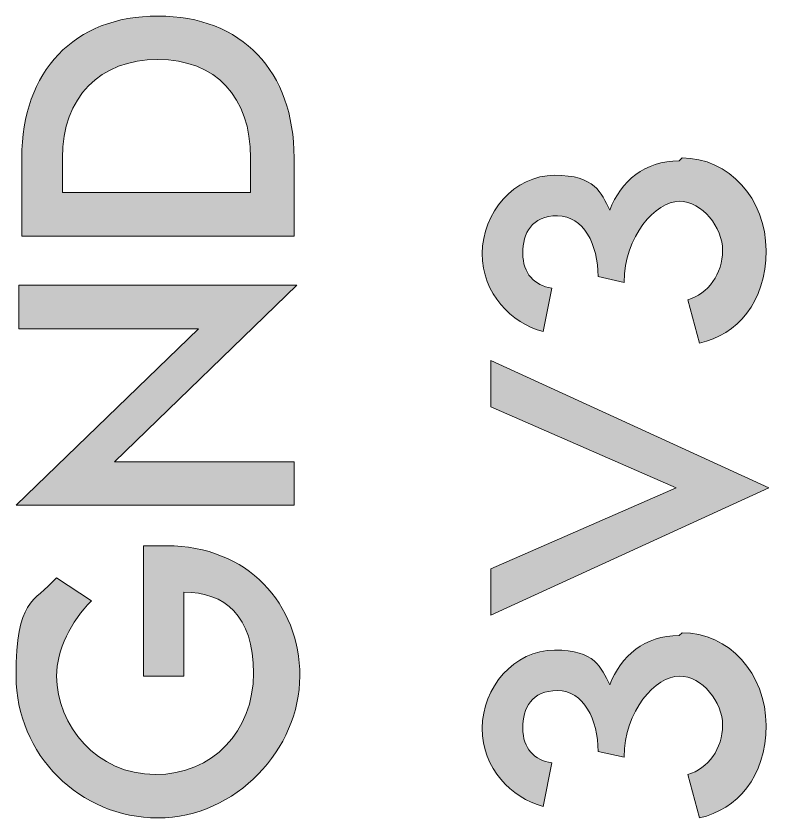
# Model space of a CAD drawing. Extents: x 16 to 211, y 699 to 771.
# Drawn here: x 88.91 to 97.91, y 731 to 740.59 of the extents above; entities that cross this region are included whole.
import ezdxf

# ---------------------------------------------------------------- set-up
doc = ezdxf.new("R2010")
doc.units = 0
doc.header["$MEASUREMENT"] = 0
doc.layers.add('Layer 1', color=7, linetype='Continuous', lineweight=0)

# ---------------------------------------------------------------- blocks, each defined once
blk = doc.blocks.new('Block_35')
at = {"layer": 'Layer 1', "true_color": 0x232323, "transparency": 33554687}
h = blk.add_hatch(color=250, dxfattribs=at)
h.dxf.hatch_style = 2
edge = h.paths.add_edge_path()
edge.add_spline(control_points=[(90.61, 740.068), (89.9178, 740.068), (89.4679, 739.6181), (89.4679, 738.8913), (89.4679, 738.8913), (89.4679, 738.476), (89.4679, 738.476), (89.4679, 738.476), (91.7174, 738.476), (91.7174, 738.476), (91.7174, 738.476), (91.7174, 738.8913), (91.7174, 738.8913), (91.7174, 739.6181), (91.3021, 740.068), (90.61, 740.068)], knot_values=[0, 0, 0, 0, 1, 1, 1, 2, 2, 2, 3, 3, 3, 4, 4, 4, 5, 5, 5, 5], degree=3, periodic=0)
edge = h.paths.add_edge_path()
edge.add_spline(control_points=[(90.61, 740.5871), (91.6136, 740.5871), (92.2365, 739.9295), (92.2365, 738.8913), (92.2365, 738.8913), (92.2365, 737.9569), (92.2365, 737.9569), (92.2365, 737.9569), (88.9834, 737.9569), (88.9834, 737.9569), (88.9834, 737.9569), (88.9834, 738.8913), (88.9834, 738.8913), (88.9834, 739.9295), (89.6063, 740.5871), (90.61, 740.5871)], knot_values=[0, 0, 0, 0, 1, 1, 1, 2, 2, 2, 3, 3, 3, 4, 4, 4, 5, 5, 5, 5], degree=3, periodic=0)
h = blk.add_hatch(color=250, dxfattribs=at)
h.dxf.hatch_style = 2
edge = h.paths.add_edge_path()
edge.add_spline(control_points=[(96.874, 738.8913), (97.4277, 738.8913), (97.8776, 738.4068), (97.8776, 737.7839), (97.8776, 737.1609), (97.5315, 736.7802), (97.0816, 736.6764), (97.0816, 736.6764), (96.9432, 737.1955), (96.9432, 737.1955), (97.1855, 737.2647), (97.3585, 737.507), (97.3585, 737.7839), (97.3585, 738.0607), (97.1162, 738.3722), (96.8394, 738.3722), (96.5625, 738.3722), (96.1818, 737.9569), (96.1818, 737.4032), (96.1818, 737.4032), (95.8704, 737.4724), (95.8704, 737.4724), (95.8704, 737.8531), (95.6973, 738.1992), (95.3859, 738.1992), (95.0744, 738.1992), (94.9706, 737.9915), (94.9706, 737.7493), (94.9706, 737.507), (95.109, 737.3686), (95.3166, 737.334), (95.3166, 737.334), (95.2128, 736.8149), (95.2128, 736.8149), (94.8321, 736.9187), (94.486, 737.2648), (94.486, 737.7493), (94.486, 738.2338), (94.8667, 738.6837), (95.3512, 738.6837), (95.8358, 738.6837), (95.905, 738.476), (96.0088, 738.2684), (96.1472, 738.6145), (96.4241, 738.8567), (96.8394, 738.8567), (96.8394, 738.8567), (96.8394, 738.8567), (96.8394, 738.8567), (96.8394, 738.8567), (96.874, 738.8913), (96.874, 738.8913)], knot_values=[0, 0, 0, 0, 1, 1, 1, 2, 2, 2, 3, 3, 3, 4, 4, 4, 5, 5, 5, 6, 6, 6, 7, 7, 7, 8, 8, 8, 9, 9, 9, 10, 10, 10, 11, 11, 11, 12, 12, 12, 13, 13, 13, 14, 14, 14, 15, 15, 15, 16, 16, 16, 17, 17, 17, 17], degree=3, periodic=0)
h = blk.add_hatch(color=250, dxfattribs=at)
h.dxf.hatch_style = 2
edge = h.paths.add_edge_path()
edge.add_spline(control_points=[(88.9488, 737.3686), (88.9488, 737.3686), (92.2711, 737.3686), (92.2711, 737.3686), (92.2711, 737.3686), (90.0908, 735.2575), (90.0908, 735.2575), (90.0908, 735.2575), (92.2365, 735.2575), (92.2365, 735.2575), (92.2365, 735.2575), (92.2365, 734.7384), (92.2365, 734.7384), (92.2365, 734.7384), (88.9142, 734.7384), (88.9142, 734.7384), (88.9142, 734.7384), (91.0945, 736.8495), (91.0945, 736.8495), (91.0945, 736.8495), (88.9488, 736.8495), (88.9488, 736.8495), (88.9488, 736.8495), (88.9488, 737.3686), (88.9488, 737.3686)], knot_values=[0, 0, 0, 0, 1, 1, 1, 2, 2, 2, 3, 3, 3, 4, 4, 4, 5, 5, 5, 6, 6, 6, 7, 7, 7, 8, 8, 8, 8], degree=3, periodic=0)
h = blk.add_hatch(color=250, dxfattribs=at)
h.dxf.hatch_style = 2
edge = h.paths.add_edge_path()
edge.add_spline(control_points=[(94.5899, 736.4688), (94.5899, 736.4688), (97.9122, 734.946), (97.9122, 734.946), (97.9122, 734.946), (97.9122, 734.946), (97.9122, 734.946), (97.9122, 734.946), (94.5899, 733.4233), (94.5899, 733.4233), (94.5899, 733.4233), (94.5899, 733.977), (94.5899, 733.977), (94.5899, 733.977), (96.8048, 734.946), (96.8048, 734.946), (96.8048, 734.946), (94.5899, 735.915), (94.5899, 735.915), (94.5899, 735.915), (94.5899, 736.4688), (94.5899, 736.4688)], knot_values=[0, 0, 0, 0, 1, 1, 1, 2, 2, 2, 3, 3, 3, 4, 4, 4, 5, 5, 5, 6, 6, 6, 7, 7, 7, 7], degree=3, periodic=0)
h = blk.add_hatch(color=250, dxfattribs=at)
h.dxf.hatch_style = 2
edge = h.paths.add_edge_path()
edge.add_spline(control_points=[(90.7138, 734.2539), (91.6828, 734.2539), (92.3057, 733.5617), (92.3057, 732.6965), (92.3057, 731.8313), (91.5444, 731.0007), (90.61, 731.0007), (89.6756, 731.0007), (88.9142, 731.7621), (88.9142, 732.6965), (88.9142, 733.6309), (89.1218, 733.5617), (89.3987, 733.8732), (89.3987, 733.8732), (89.814, 733.5963), (89.814, 733.5963), (89.5717, 733.3541), (89.3987, 733.008), (89.3987, 732.6965), (89.3987, 732.1082), (89.8832, 731.5198), (90.5754, 731.5198), (91.2675, 731.5198), (91.752, 732.039), (91.752, 732.7311), (91.752, 733.4233), (91.4059, 733.7001), (90.9214, 733.7001), (90.9214, 733.7001), (90.9214, 733.7001), (90.9214, 733.7001), (90.9214, 733.7001), (90.9214, 732.6965), (90.9214, 732.6965), (90.9214, 732.6965), (90.4369, 732.6965), (90.4369, 732.6965), (90.4369, 732.6965), (90.4369, 734.2539), (90.4369, 734.2539), (90.4369, 734.2539), (90.7138, 734.2539), (90.7138, 734.2539), (90.7138, 734.2539), (90.7138, 734.2539), (90.7138, 734.2539)], knot_values=[0, 0, 0, 0, 1, 1, 1, 2, 2, 2, 3, 3, 3, 4, 4, 4, 5, 5, 5, 6, 6, 6, 7, 7, 7, 8, 8, 8, 9, 9, 9, 10, 10, 10, 11, 11, 11, 12, 12, 12, 13, 13, 13, 14, 14, 14, 15, 15, 15, 15], degree=3, periodic=0)
h = blk.add_hatch(color=250, dxfattribs=at)
h.dxf.hatch_style = 2
edge = h.paths.add_edge_path()
edge.add_spline(control_points=[(96.874, 733.2156), (97.4277, 733.2156), (97.8776, 732.7311), (97.8776, 732.1082), (97.8776, 731.4852), (97.5315, 731.1046), (97.0816, 731.0007), (97.0816, 731.0007), (96.9432, 731.5198), (96.9432, 731.5198), (97.1855, 731.5891), (97.3585, 731.8313), (97.3585, 732.1082), (97.3585, 732.385), (97.1162, 732.6965), (96.8394, 732.6965), (96.5625, 732.6965), (96.1818, 732.2812), (96.1818, 731.7275), (96.1818, 731.7275), (95.8704, 731.7967), (95.8704, 731.7967), (95.8704, 732.1774), (95.6973, 732.5235), (95.3859, 732.5235), (95.0744, 732.5235), (94.9706, 732.3158), (94.9706, 732.0736), (94.9706, 731.8313), (95.109, 731.6929), (95.3166, 731.6583), (95.3166, 731.6583), (95.2128, 731.1392), (95.2128, 731.1392), (94.8321, 731.243), (94.486, 731.5891), (94.486, 732.0736), (94.486, 732.5581), (94.8667, 733.008), (95.3512, 733.008), (95.8358, 733.008), (95.905, 732.8004), (96.0088, 732.5927), (96.1472, 732.9388), (96.4241, 733.181), (96.8394, 733.181), (96.8394, 733.181), (96.8394, 733.181), (96.8394, 733.181), (96.8394, 733.181), (96.874, 733.2156), (96.874, 733.2156)], knot_values=[0, 0, 0, 0, 1, 1, 1, 2, 2, 2, 3, 3, 3, 4, 4, 4, 5, 5, 5, 6, 6, 6, 7, 7, 7, 8, 8, 8, 9, 9, 9, 10, 10, 10, 11, 11, 11, 12, 12, 12, 13, 13, 13, 14, 14, 14, 15, 15, 15, 16, 16, 16, 17, 17, 17, 17], degree=3, periodic=0)
at = {"layer": 'Layer 1'}
for points, knots in [([(90.61, 740.5871), (91.6136, 740.5871), (92.2365, 739.9295), (92.2365, 738.8913), (92.2365, 738.8913), (92.2365, 737.9569), (92.2365, 737.9569), (92.2365, 737.9569), (88.9834, 737.9569), (88.9834, 737.9569), (88.9834, 737.9569), (88.9834, 738.8913), (88.9834, 738.8913), (88.9834, 739.9295), (89.6063, 740.5871), (90.61, 740.5871)], [0, 0, 0, 0, 1, 1, 1, 2, 2, 2, 3, 3, 3, 4, 4, 4, 5, 5, 5, 5]), ([(90.61, 740.068), (89.9178, 740.068), (89.4679, 739.6181), (89.4679, 738.8913), (89.4679, 738.8913), (89.4679, 738.476), (89.4679, 738.476), (89.4679, 738.476), (91.7174, 738.476), (91.7174, 738.476), (91.7174, 738.476), (91.7174, 738.8913), (91.7174, 738.8913), (91.7174, 739.6181), (91.3021, 740.068), (90.61, 740.068)], [0, 0, 0, 0, 1, 1, 1, 2, 2, 2, 3, 3, 3, 4, 4, 4, 5, 5, 5, 5]), ([(96.874, 738.8913), (97.4277, 738.8913), (97.8776, 738.4068), (97.8776, 737.7839), (97.8776, 737.1609), (97.5315, 736.7802), (97.0816, 736.6764), (97.0816, 736.6764), (96.9432, 737.1955), (96.9432, 737.1955), (97.1855, 737.2647), (97.3585, 737.507), (97.3585, 737.7839), (97.3585, 738.0607), (97.1162, 738.3722), (96.8394, 738.3722), (96.5625, 738.3722), (96.1818, 737.9569), (96.1818, 737.4032), (96.1818, 737.4032), (95.8704, 737.4724), (95.8704, 737.4724), (95.8704, 737.8531), (95.6973, 738.1992), (95.3859, 738.1992), (95.0744, 738.1992), (94.9706, 737.9915), (94.9706, 737.7493), (94.9706, 737.507), (95.109, 737.3686), (95.3166, 737.334), (95.3166, 737.334), (95.2128, 736.8149), (95.2128, 736.8149), (94.8321, 736.9187), (94.486, 737.2648), (94.486, 737.7493), (94.486, 738.2338), (94.8667, 738.6837), (95.3512, 738.6837), (95.8358, 738.6837), (95.905, 738.476), (96.0088, 738.2684), (96.1472, 738.6145), (96.4241, 738.8567), (96.8394, 738.8567), (96.8394, 738.8567), (96.8394, 738.8567), (96.8394, 738.8567), (96.8394, 738.8567), (96.874, 738.8913), (96.874, 738.8913)], [0, 0, 0, 0, 1, 1, 1, 2, 2, 2, 3, 3, 3, 4, 4, 4, 5, 5, 5, 6, 6, 6, 7, 7, 7, 8, 8, 8, 9, 9, 9, 10, 10, 10, 11, 11, 11, 12, 12, 12, 13, 13, 13, 14, 14, 14, 15, 15, 15, 16, 16, 16, 17, 17, 17, 17]), ([(88.9488, 737.3686), (88.9488, 737.3686), (92.2711, 737.3686), (92.2711, 737.3686), (92.2711, 737.3686), (90.0908, 735.2575), (90.0908, 735.2575), (90.0908, 735.2575), (92.2365, 735.2575), (92.2365, 735.2575), (92.2365, 735.2575), (92.2365, 734.7384), (92.2365, 734.7384), (92.2365, 734.7384), (88.9142, 734.7384), (88.9142, 734.7384), (88.9142, 734.7384), (91.0945, 736.8495), (91.0945, 736.8495), (91.0945, 736.8495), (88.9488, 736.8495), (88.9488, 736.8495), (88.9488, 736.8495), (88.9488, 737.3686), (88.9488, 737.3686)], [0, 0, 0, 0, 1, 1, 1, 2, 2, 2, 3, 3, 3, 4, 4, 4, 5, 5, 5, 6, 6, 6, 7, 7, 7, 8, 8, 8, 8]), ([(94.5899, 736.4688), (94.5899, 736.4688), (97.9122, 734.946), (97.9122, 734.946), (97.9122, 734.946), (97.9122, 734.946), (97.9122, 734.946), (97.9122, 734.946), (94.5899, 733.4233), (94.5899, 733.4233), (94.5899, 733.4233), (94.5899, 733.977), (94.5899, 733.977), (94.5899, 733.977), (96.8048, 734.946), (96.8048, 734.946), (96.8048, 734.946), (94.5899, 735.915), (94.5899, 735.915), (94.5899, 735.915), (94.5899, 736.4688), (94.5899, 736.4688)], [0, 0, 0, 0, 1, 1, 1, 2, 2, 2, 3, 3, 3, 4, 4, 4, 5, 5, 5, 6, 6, 6, 7, 7, 7, 7]), ([(90.7138, 734.2539), (91.6828, 734.2539), (92.3057, 733.5617), (92.3057, 732.6965), (92.3057, 731.8313), (91.5444, 731.0007), (90.61, 731.0007), (89.6756, 731.0007), (88.9142, 731.7621), (88.9142, 732.6965), (88.9142, 733.6309), (89.1218, 733.5617), (89.3987, 733.8732), (89.3987, 733.8732), (89.814, 733.5963), (89.814, 733.5963), (89.5717, 733.3541), (89.3987, 733.008), (89.3987, 732.6965), (89.3987, 732.1082), (89.8832, 731.5198), (90.5754, 731.5198), (91.2675, 731.5198), (91.752, 732.039), (91.752, 732.7311), (91.752, 733.4233), (91.4059, 733.7001), (90.9214, 733.7001), (90.9214, 733.7001), (90.9214, 733.7001), (90.9214, 733.7001), (90.9214, 733.7001), (90.9214, 732.6965), (90.9214, 732.6965), (90.9214, 732.6965), (90.4369, 732.6965), (90.4369, 732.6965), (90.4369, 732.6965), (90.4369, 734.2539), (90.4369, 734.2539), (90.4369, 734.2539), (90.7138, 734.2539), (90.7138, 734.2539), (90.7138, 734.2539), (90.7138, 734.2539), (90.7138, 734.2539)], [0, 0, 0, 0, 1, 1, 1, 2, 2, 2, 3, 3, 3, 4, 4, 4, 5, 5, 5, 6, 6, 6, 7, 7, 7, 8, 8, 8, 9, 9, 9, 10, 10, 10, 11, 11, 11, 12, 12, 12, 13, 13, 13, 14, 14, 14, 15, 15, 15, 15]), ([(96.874, 733.2156), (97.4277, 733.2156), (97.8776, 732.7311), (97.8776, 732.1082), (97.8776, 731.4852), (97.5315, 731.1046), (97.0816, 731.0007), (97.0816, 731.0007), (96.9432, 731.5198), (96.9432, 731.5198), (97.1855, 731.5891), (97.3585, 731.8313), (97.3585, 732.1082), (97.3585, 732.385), (97.1162, 732.6965), (96.8394, 732.6965), (96.5625, 732.6965), (96.1818, 732.2812), (96.1818, 731.7275), (96.1818, 731.7275), (95.8704, 731.7967), (95.8704, 731.7967), (95.8704, 732.1774), (95.6973, 732.5235), (95.3859, 732.5235), (95.0744, 732.5235), (94.9706, 732.3158), (94.9706, 732.0736), (94.9706, 731.8313), (95.109, 731.6929), (95.3166, 731.6583), (95.3166, 731.6583), (95.2128, 731.1392), (95.2128, 731.1392), (94.8321, 731.243), (94.486, 731.5891), (94.486, 732.0736), (94.486, 732.5581), (94.8667, 733.008), (95.3512, 733.008), (95.8358, 733.008), (95.905, 732.8004), (96.0088, 732.5927), (96.1472, 732.9388), (96.4241, 733.181), (96.8394, 733.181), (96.8394, 733.181), (96.8394, 733.181), (96.8394, 733.181), (96.8394, 733.181), (96.874, 733.2156), (96.874, 733.2156)], [0, 0, 0, 0, 1, 1, 1, 2, 2, 2, 3, 3, 3, 4, 4, 4, 5, 5, 5, 6, 6, 6, 7, 7, 7, 8, 8, 8, 9, 9, 9, 10, 10, 10, 11, 11, 11, 12, 12, 12, 13, 13, 13, 14, 14, 14, 15, 15, 15, 16, 16, 16, 17, 17, 17, 17])]:
    blk.add_open_spline(points, degree=3, knots=knots, dxfattribs=at)
blk = doc.blocks.new('Block_32')
at = {"layer": 'Layer 1'}
blk.add_blockref('Block_35', (0, 0), dxfattribs=at)

msp = doc.modelspace()

# ---------------------------------------------------------------- block references
at = {"layer": 'Layer 1'}
msp.add_blockref('Block_32', (0, 0), dxfattribs=at)

doc.saveas('drawing.dxf')
